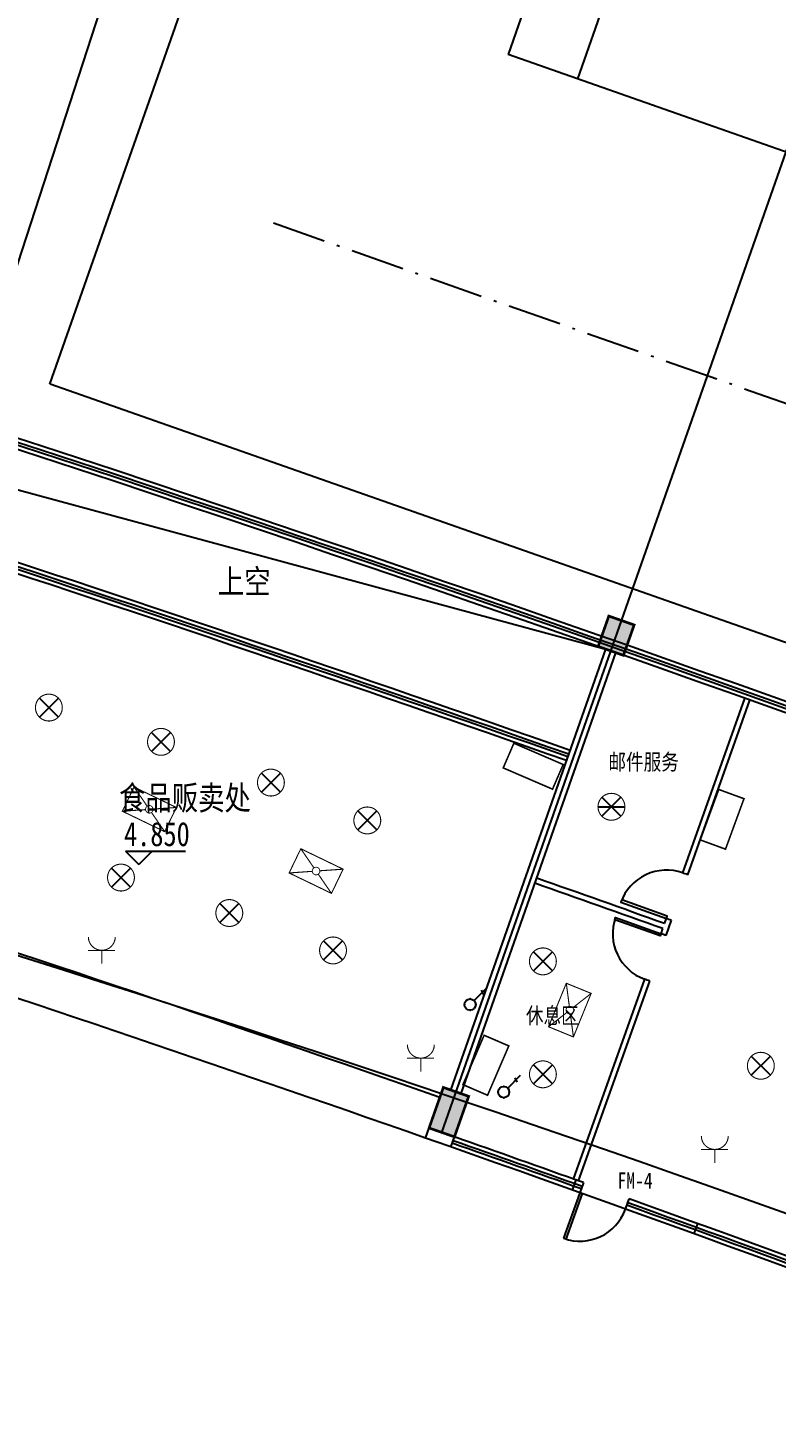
# Model space of a CAD drawing. Extents: x 24221263 to 48466785, y 43033036 to 86624613.
# Drawn here: x 24321179 to 24335124, y 43194873 to 43220575 of the extents above; entities that cross this region are included whole.
import ezdxf

# ---------------------------------------------------------------- set-up
doc = ezdxf.new("R2010")
doc.units = 0
doc.header["$MEASUREMENT"] = 0
doc.linetypes.add('CENTER', pattern=[1550, 1000, -250, 50, -250])
doc.layers.get('0').update_dxf_attribs({"linetype": 'CONTINUOUS'})
for name, color, linetype in [('AC-Q', 7, 'CENTER'), ('AC-W', 7, 'CONTINUOUS'), ('设备-动力', 3, 'CONTINUOUS'), ('设备-插座', 3, 'CONTINUOUS'), ('设备-照明', 3, 'CONTINUOUS'), ('设备-箱柜', 3, 'CONTINUOUS')]:
    doc.layers.add(name, color=color, linetype=linetype)
doc.styles.add('IDQSTYLE', font='simplex.shx', dxfattribs={"width": 0.7, "bigfont": 'hzfs1.shx'})
doc.styles.add('Q1', font='SimSun.ttf', dxfattribs={"width": 0.8, "height": 450})

# ---------------------------------------------------------------- blocks, each defined once
blk = doc.blocks.new('HC001494')
at = {"color": 0, "linetype": 'Continuous'}
for p, q in [((-1.77, 1.77), (1.77, -1.77)), ((1.77, 1.77), (-1.77, -1.77))]:
    blk.add_line(p, q, dxfattribs=at)
at = {"color": 0, "linetype": 'Continuous', "const_width": 0.2}
blk.add_lwpolyline([(1.77, -1.77, 0.198912), (2.5, 0, 0.198912), (1.77, 1.77, 0.198912), (0, 2.5, 0.198912), (-1.77, 1.77, 0.198912), (-2.5, 0, 0.198912), (-1.77, -1.77, 0.198912), (0, -2.5, 0.198912)], format="xyb", close=True, dxfattribs=at)
at = {"color": 0, "style": 'IDQSTYLE', "width": 0.7}
blk.add_attdef('PSFHATT', (4.5, -2.5), '', height=2.5, dxfattribs=at)
blk = doc.blocks.new('HC000426')
at = {"color": 0, "linetype": 'Continuous', "const_width": 0.3}
blk.add_lwpolyline([(5, 2.5), (-5, 2.5), (-5, -2.5), (5, -2.5)], close=True, dxfattribs=at)
at = {"color": 0, "style": 'IDQSTYLE', "width": 0.7}
blk.add_attdef('PSFHATT', (7, -2.5), '', height=2.5, dxfattribs=at)
blk = doc.blocks.new('HC002297100793')
at = {"color": 0}
for p, q in [((0.74, 1.78), (3.12, 4.17)), ((2.09, 3.72), (2.47, 2.92))]:
    blk.add_line(p, q, dxfattribs=at)
blk.add_circle((0, 1.04), 1.04, dxfattribs=at)
for p in [(-1.04, 1.04), (0, 2.08), (0, 0), (1.04, 1.04)]:
    blk.add_point(p, dxfattribs=at)
at = {"color": 0, "width": 0.7}
blk.add_attdef('PSFHATT', (3.15, 0), '', height=0.025, dxfattribs=at)
blk = doc.blocks.new('HC000073')
at = {"color": 0, "linetype": 'Continuous'}
for p, q in [((-1.77, 1.77), (1.77, -1.77)), ((1.77, 1.77), (-1.77, -1.77)), ((-2.5, 0), (2.5, 0))]:
    blk.add_line(p, q, dxfattribs=at)
at = {"color": 0, "linetype": 'Continuous', "const_width": 0.2}
blk.add_lwpolyline([(1.77, -1.77, 0.198912), (2.5, 0, 0.198912), (1.77, 1.77, 0.198912), (0, 2.5, 0.198912), (-1.77, 1.77, 0.198912), (-2.5, 0, 0.198912), (-1.77, -1.77, 0.198912), (0, -2.5, 0.198912)], format="xyb", close=True, dxfattribs=at)
at = {"color": 0, "style": 'IDQSTYLE', "width": 0.7}
blk.add_attdef('PSFHATT', (4.5, -2.5), '', height=2.5, dxfattribs=at)
blk = doc.blocks.new('HC000704')
at = {"color": 0, "linetype": 'Continuous', "const_width": 0.2}
for points in [[(-0.61, 0.35), (-4.38, 2.5)], [(-4.38, 2.5), (4.37, 2.5), (4.37, -2.5), (-4.38, -2.5), (-4.38, 2.5)], [(4.37, 2.5), (0.61, 0.35)], [(-0.61, -0.35), (-4.38, -2.5)], [(0.61, -0.35), (4.37, -2.5)]]:
    blk.add_lwpolyline(points, dxfattribs=at)
at = {"color": 0, "linetype": 'Continuous', "const_width": 0.16}
blk.add_lwpolyline([(0, -0.71, 0.198912), (0.5, -0.5, 0.198912), (0.71, 0, 0.198912), (0.5, 0.5, 0.198912), (0, 0.71, 0.198912), (-0.5, 0.5, 0.198912), (-0.71, 0, 0.198912), (-0.5, -0.5, 0.198912)], format="xyb", close=True, dxfattribs=at)
at = {"color": 0, "style": 'IDQSTYLE', "width": 0.7}
blk.add_attdef('PSFHATT', (6.37, -2.5), '', height=2.5, dxfattribs=at)
blk = doc.blocks.new('HC000133')
at = {"color": 0, "linetype": 'Continuous', "const_width": 0.2}
for points in [[(-2.55, 2.48), (2.48, 2.48)], [(0, 2.5), (0, 0)]]:
    blk.add_lwpolyline(points, dxfattribs=at)
blk.add_lwpolyline([(-2.5, 5, 0.198912), (-1.77, 3.23, 0.198912), (0, 2.5, 0.198912), (1.77, 3.23, 0.198912), (2.5, 5)], format="xyb", dxfattribs=at)
at = {"color": 0, "style": 'IDQSTYLE', "width": 0.7}
blk.add_attdef('PSFHATT', (4.5, 0), '', height=2.5, dxfattribs=at)

msp = doc.modelspace()

# ---------------------------------------------------------------- hatches: boundary and pattern name
at = {"layer": 'AC-W'}
for points in [[(24331804.26966, 43209055.82744), (24332276.01065, 43208890.11554), (24332474.85967, 43209456.20658), (24332003.11867, 43209621.91848)], [(24329393.14627, 43200681.71047), (24328921.40528, 43200847.42237), (24328656.26624, 43200092.63678), (24329128.00723, 43199926.92488)]]:
    msp.add_hatch(color=7, dxfattribs=at).paths.add_polyline_path(points)

# ---------------------------------------------------------------- linework, layer by layer
at = {"layer": 'AC-Q'}
msp.add_line((24325758.7143, 43216938.8615), (24342255.36223, 43211139.11918), dxfattribs=at)
at = {"layer": 'AC-W', "color": 7, "ltscale": 300}
msp.add_line((24316480.3566, 43202308.90837), (24334047.36545, 43256271.97107), dxfattribs=at)
at = {"layer": 'AC-W', "color": 7}
for p, q in [((24328892.13147, 43200009.78268), (24348095.08934, 43254685.63575)), ((24321595.67229, 43213939.84434), (24335181.88924, 43252623.3642)), ((24338002.51812, 43242501.82725), (24330125.826, 43220074.82073)), ((24339295.11378, 43242047.84878), (24331418.42166, 43219620.84226)), ((24340476.02631, 43216439.67927), (24330125.826, 43220074.82073)), ((24343296.18343, 43206318.308), (24321596.14404, 43213939.67865)), ((24329062.86966, 43200797.72915), (24331945.79026, 43209006.11446)), ((24329251.56606, 43200731.44439), (24332134.48665, 43208939.8297)), ((24333378.55796, 43204839.68959), (24334537.67143, 43208089.14432)), ((24333472.74506, 43204806.09209), (24334631.85852, 43208055.54683)), ((24322999.64432, 43205248.1785), (24324117.64432, 43205248.1785)), ((24322999.64432, 43205248.1785), (24323249.64432, 43204998.1785)), ((24323499.64432, 43205248.1785), (24323249.64432, 43204998.1785)), ((24332975.38806, 43203709.44446), (24333008.98555, 43203803.63155)), ((24333042.58305, 43203897.81865), (24333076.18054, 43203992.00574)), ((24333069.57516, 43203675.84697), (24333170.36763, 43203958.40825)), ((24331345.90971, 43199141.37041), (24332673.01064, 43202861.76062)), ((24331440.09681, 43199107.77292), (24332767.19773, 43202828.16312)), ((24328589.95965, 43199903.87226), (24328656.16142, 43200092.64397)), ((24328590.23362, 43199903.77618), (24328656.43548, 43200092.54786)), ((24329061.44281, 43199738.28063), (24329127.81827, 43199926.99134)), ((24329061.71669, 43199738.1843), (24329128.09225, 43199926.89498)), ((24331325.80905, 43198936.19965), (24331393.5026, 43199125.97153)), ((24331325.80905, 43198936.19965), (24331393.5026, 43199125.97153)), ((24331393.00403, 43199124.57383), (24331343.16361, 43199142.34968)), ((24331467.03033, 43198885.8026), (24331534.76932, 43199075.53628)), ((24331531.53198, 43199075.13837), (24331531.53198, 43199075.13837)), ((24332314.06544, 43198582.60156), (24332381.62441, 43198770.84552)), ((24333654.44418, 43198312.25264), (24333586.41659, 43198124.17753))]:
    msp.add_line(p, q, dxfattribs=at)
msp.add_lwpolyline([(24319454.24299, 43211121.16296), (24320630.84527, 43212069.87163), (24331945.79026, 43209006.11446)], dxfattribs=at)
at = {"layer": 'AC-W', "color": 7, "const_width": 50}
for points in [[(24331804.26966, 43209055.82744), (24332003.11867, 43209621.91848), (24332474.85967, 43209456.20658), (24332276.01065, 43208890.11554)], [(24329393.14627, 43200681.71047), (24328921.40528, 43200847.42237), (24328656.26624, 43200092.63678), (24329128.00723, 43199926.92488)]]:
    msp.add_lwpolyline(points, close=True, dxfattribs=at)
at = {"layer": 'AC-W', "color": 7}
for points in [[(24333076.18054, 43203992.00574), (24333091.28748, 43204034.39419), (24332243.51854, 43204336.53299), (24332228.4116, 43204294.14454)], [(24332975.38806, 43203709.44446), (24332960.28112, 43203667.05601), (24332112.51218, 43203969.19481), (24332127.61912, 43204011.58326)], [(24331467.03033, 43198885.8026), (24331509.38531, 43198870.60206), (24331205.37449, 43198023.50263), (24331163.01952, 43198038.70317)]]:
    msp.add_lwpolyline(points, close=True, dxfattribs=at)
at = {"layer": 'AC-W', "color": 7, "ltscale": 300}
for centre, radius, start, end in [((24148883.81275, 42687478.92908), 577222.67138, 64.04798043582, 74.81206888449), ((24200085.69196, 42822314.57016), 421812.04579, 62.5579175751, 76.2830629249), ((24203368.7725, 42828700.35855), 392631.86365, 62.5441212663, 75.7362059944)]:
    msp.add_arc(centre, radius, start, end, dxfattribs=at)
at = {"layer": 'AC-W', "color": 7}
for centre, radius, start, end in [((24148883.81275, 42687478.92908), 552922.67138, 69.3538866958, 74.1273722236), ((24148883.81275, 42687478.92908), 552847.67138, 69.3538866958, 74.1251620806), ((24148883.81275, 42687478.92908), 552797.67138, 69.3538962627, 74.1236883053), ((24148883.81275, 42687478.92908), 552722.67138, 69.3538962627, 74.1214771221), ((24148883.81275, 42687478.92908), 550597.67138, 70.6583879599, 71.9575729117), ((24148883.81275, 42687478.92908), 550647.67138, 70.6583841446, 71.9575766552), ((24148883.81275, 42687478.92908), 550722.67138, 70.6583841446, 71.9575766552), ((24148883.81275, 42687478.92908), 550522.67138, 70.6583879599, 71.9575729117), ((24333076.18054, 43203992.00574), 900.00001, 70.384295611, 160.384295611), ((24148883.81275, 42687478.92908), 549272.67138, 70.3629428634, 70.3733911922), ((24148883.81275, 42687478.92908), 548172.67138, 70.3733930982, 70.6375287167), ((24148883.81275, 42687478.92908), 548272.67138, 70.373392145, 70.6375306051), ((24148883.81275, 42687478.92908), 543822.67138, 70.6743156882, 71.9416782308), ((24148883.81275, 42687478.92908), 543022.67138, 70.674328355, 71.9679804358), ((24332975.38806, 43203709.44446), 900.00001, 160.384295611, 250.384295611), ((24148883.81275, 42687478.92908), 548372.67138, 70.3629428634, 70.3733911922), ((24148883.81275, 42687478.92908), 548072.67138, 70.3629400039, 70.3733940518), ((24148883.81275, 42687478.92908), 547172.67138, 70.3629400039, 70.3733940518), ((24148883.81275, 42687478.92907), 543022.67139, 67.5696491632, 70.6743589877), ((24148883.81275, 42687478.92908), 543097.67138, 70.352653459, 70.6216325166), ((24148883.81275, 42687478.92908), 543147.67138, 70.352653459, 70.6216325166), ((24148883.81275, 42687478.92908), 543222.67138, 70.352653459, 70.6216325166), ((24148883.81275, 42687478.92908), 543097.67138, 69.3542977603, 70.2574197844), ((24148883.81275, 42687478.92908), 543147.67138, 69.3542977603, 70.2574197844), ((24148883.81275, 42687478.92908), 543222.67138, 67.5696491632, 70.2574197844), ((24331467.03033, 43198885.8026), 900.00001, 250.257726963, 340.257726963)]:
    msp.add_arc(centre, radius, start, end, dxfattribs=at)

# ---------------------------------------------------------------- block references
at = {"layer": '设备-动力', "color": 3, "xscale": 100, "yscale": 100, "zscale": 100}
for p, rotation in [((24323446.03813, 43206023.77587), 154.2592916433478), ((24326551.9531, 43204875.0128), 154.2592916433478), ((24331277.33902, 43202286.50031), 247.7965214675091)]:
    msp.add_blockref('HC000704', p, dxfattribs=dict(at, rotation=rotation))
at = {"layer": '设备-插座', "xscale": 100, "yscale": 100, "zscale": 100}
for p in [(24322560.59579, 43203150.11685), (24328502.32499, 43201142.44066), (24333976.56659, 43199443.34496)]:
    msp.add_blockref('HC000133', p, dxfattribs=at)
at = {"layer": '设备-照明', "xscale": 100, "yscale": 100, "zscale": 100}
for name, p in [('HC001494', (24321575.17733, 43207918.01542)), ('HC001494', (24323662.62873, 43207279.81371)), ('HC001494', (24325710.19254, 43206521.94919)), ('HC000073', (24332052.03877, 43206071.38173)), ('HC001494', (24327505.13483, 43205817.26814)), ('HC001494', (24322918.06008, 43204753.59863)), ('HC001494', (24324935.32339, 43204093.74844)), ('HC001494', (24326866.93312, 43203397.42001)), ('HC001494', (24330775.51648, 43203193.65044)), ('HC002297100793', (24329419.73994, 43202285.88538)), ('HC001494', (24334834.15013, 43201250.25353)), ('HC001494', (24330775.51648, 43201091.26217)), ('HC002297100793', (24330046.07972, 43200656.20058))]:
    msp.add_blockref(name, p, dxfattribs=at)
at = {"layer": '设备-箱柜', "color": 142, "xscale": 99.99999999999999, "yscale": 100, "zscale": 100}
for p, rotation in [((24330594.86278, 43206826.80152), 336.6879804357905), ((24334113.54465, 43205838.16044), 69.8951659030597), ((24329713.06293, 43201259.76963), 66.68798043579051)]:
    msp.add_blockref('HC000426', p, dxfattribs=dict(at, rotation=rotation))

# ---------------------------------------------------------------- texts
at = {"layer": 'AC-W', "color": 7, "style": 'Q1', "width": 0.8}
for s, height, p in [('上空', 450, (24324721.3035, 43210040.61873)), ('邮件服务', 300, (24331996.80672, 43206756.00161)), ('食品贩卖处', 450, (24322881.7074, 43206012.95687)), ('4.850', 450, (24322974.56393, 43205338.85652)), ('休息区', 300, (24330460.50373, 43202034.33007)), ('FM-4', 300, (24332166.13379, 43198964.4926))]:
    msp.add_text(s, height=height, dxfattribs=at).set_placement(p)

doc.saveas('drawing.dxf')
